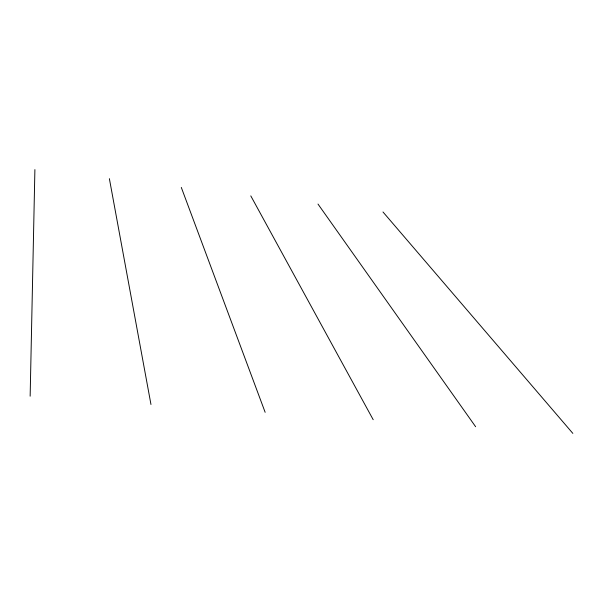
<?xml version="1.0" encoding="UTF-8"?>
<svg xmlns="http://www.w3.org/2000/svg" width="603" height="603" viewBox="0 0 603 603"><rect width="100%" height="100%" fill="white"/><g stroke="black" fill="none" stroke-linecap="round" stroke-linejoin="round"><path stroke-width="0.9" d="M30.15 396.194L34.899 169.609M382.988 211.977L572.85 433.391M317.992 204.063L475.631 426.728M250.795 195.885L373.204 419.711M181.299 187.427L265.147 412.301M109.377 178.669L150.969 404.477"/></g></svg>
